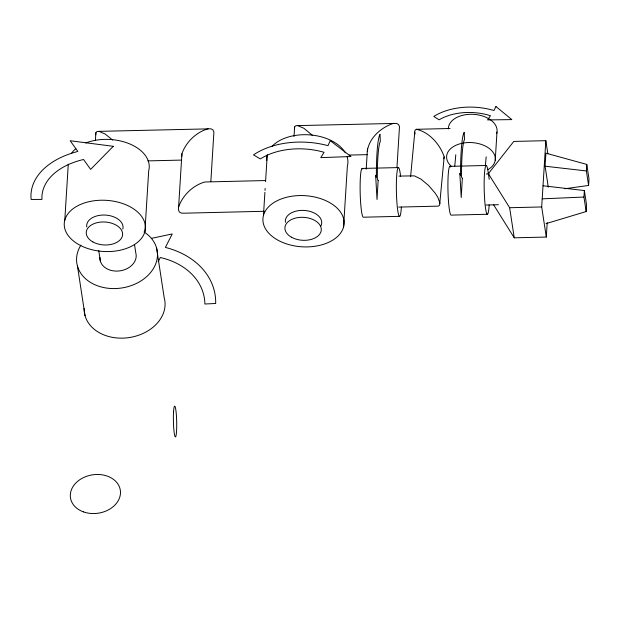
<?xml version="1.0" encoding="UTF-8"?>
<svg xmlns="http://www.w3.org/2000/svg" width="620" height="620" viewBox="0 0 620 620"><rect width="100%" height="100%" fill="white"/><g stroke="black" fill="none" stroke-linecap="round" stroke-linejoin="round"><path stroke-width="0.93" d="M95.767 134.842L95.875 132.719L96.976 131.525L98.983 131.355L211.009 128.813L212.978 129.929L213.908 132.029L210.839 181.559M294.5 129.1L294.616 126.968L295.709 125.783L297.724 125.604L396.591 123.38L398.552 124.496L399.489 126.596L396.955 167.571M208.149 128.751C196.23 132.145 186 142.058 181.916 153.729L178.436 209.909L179.366 212.009L181.334 213.125L184.194 213.187L264.19 211.281M181.753 156.666L181.916 153.729M367.335 151.233C369.001 137.942 381.37 127.131 393.723 123.318M64.79 220.178L68.285 164.153M95.403 140.345L95.875 132.719M144.902 231.601A40.657 25.614 3.6 0 0 90.59 201.345A40.657 25.614 3.6 0 0 79.042 244.722A40.657 25.614 3.6 0 0 144.902 231.601L148.699 170.756A40.657 25.614 3.6 0 0 130.533 144.266A40.657 25.614 3.6 0 0 85.816 142.972M263.461 215.512L264.903 192.332M265.027 190.402L265.143 188.472M265.569 181.707L267.251 154.667M294.019 136.508L294.616 126.968M343.573 226.943A40.657 25.614 3.6 0 0 289.261 196.687A40.657 25.614 3.6 0 0 277.714 240.064A40.657 25.614 3.6 0 0 343.573 226.943L347.371 166.098A40.657 25.614 3.6 0 0 347.154 156.914M366.188 169.214L367.497 148.296M495.225 160.324L496.984 132.076M493.481 204.592L514.244 237.817L546.305 237.057L541.694 206.956L545.832 140.678L513.779 141.438L488.374 173.685L489.234 179.335M548.289 187.178L545.081 166.207L545.894 153.163L586.784 164.424L589 178.932L588.597 185.45L564.952 188.744M546.305 237.057L547.204 222.65M546.05 223.619L586.171 211.552L583.947 197.052L584.358 190.534L543.066 185.791M588.597 185.45L586.373 170.942L586.784 164.424M586.171 211.552L586.574 205.034L584.358 190.534M410.587 176.708L414.982 130.231L416.338 129.301L450.035 128.495M398.675 207.088L438.247 206.142L439.603 205.212L444.168 156.837C440.123 144.491 429.311 132.091 416.338 129.301M454.77 166.121L455.793 154.744M485.398 165.393L486.165 156.852M443.788 158.743L444.168 156.837M178.599 206.972C182.683 195.3 192.905 185.388 204.825 181.993L265.221 180.559M158.201 261.663L160.301 257.517A68.727 52.878 -8.7 0 1 204.871 304.002L215.675 303.49A80.949 62.287 -8.7 0 0 165.408 247.419L172.228 233.942L151.412 238.382M542.252 198.834L583.947 197.052M349.169 155.077L367.35 154.651M147.847 160.89L181.714 160.084M362.088 168.446L398.327 167.586M449.895 166.354L486.134 165.494M398.924 176.08L414.408 175.871L420.918 179.079L428.567 185.473L435.318 193.332L437.767 197.152L439.991 203.306M486.305 174.003L489.203 173.933M485.979 205.011L498.449 204.708M488.374 173.685L509.64 207.723L541.694 206.956M399.644 216.341L363.405 217.209A24.397 2.573 88.6 0 1 360.135 190.433A24.397 2.573 88.6 0 1 362.778 169.074M487.444 214.256L451.213 215.117A24.397 2.573 88.6 0 1 447.935 188.341A24.397 2.573 88.6 0 1 450.577 166.982M545.081 166.207L586.373 170.942M297.724 125.604L303.878 128.278L312.643 135.532M98.983 131.355L105.136 134.029L112.685 140.027M414.602 132.138L415.012 133.967M545.832 140.678L547.847 153.845M509.64 207.723L514.244 237.817M156.573 247.969L164.161 297.546A40.657 31.279 -8.7 0 1 128.518 337.668A40.657 31.279 -8.7 0 1 84.15 308.497M134.486 244.388L135.788 252.898A18.228 14.02 -8.7 0 1 119.551 270.917A18.228 14.02 -8.7 0 1 99.944 257.401M98.743 250.643L100.332 261.043M77.477 266.143L85.056 315.712M143.987 231.965A40.657 31.279 -8.7 0 1 149.428 273.885A40.657 31.279 -8.7 0 1 95.705 285.084A40.657 31.279 -8.7 0 1 80.902 245.117M71.672 153.039A40.657 25.614 3.6 0 1 75.841 148.684M86.746 226.974A18.228 11.486 3.6 0 1 105.485 215.078A18.228 11.486 3.6 0 1 122.822 229.106M401.365 207.034A24.397 2.573 88.6 0 1 397.676 210.002A24.397 2.573 88.6 0 1 396.8 174.274A24.397 2.573 88.6 0 1 400.613 176.491M448.353 128.913A24.397 15.376 3.6 0 1 475.052 114.46A24.397 15.376 3.6 0 1 496.612 133.649M451.507 166.486A24.397 15.376 3.6 0 1 455.452 145.491A24.397 15.376 3.6 0 1 489.071 148.327A24.397 15.376 3.6 0 1 488.049 169.562M489.164 204.941A24.397 2.573 88.6 0 1 485.483 207.909A24.397 2.573 88.6 0 1 484.6 172.19A24.397 2.573 88.6 0 1 488.413 174.406M285.417 222.317A18.228 11.486 3.6 0 1 305.342 210.521A18.228 11.486 3.6 0 1 320.943 225.897M266.778 160.386A40.657 25.614 3.6 0 1 267.034 155.597M271.947 146.452A40.657 25.614 3.6 0 1 310.457 134.935A40.657 25.614 3.6 0 1 345.332 152.807M378.154 180.389L377.022 199.524L375.642 175.375L376.363 177.227A54.397 5.735 88.6 0 1 380.013 134.292L380.316 141.484A46.182 4.867 88.6 0 0 377.355 179.033L378.154 180.389M462.35 178.382L461.21 197.524L459.831 173.368L460.552 175.227A54.397 5.735 88.6 0 1 464.202 132.285L464.504 139.477A46.182 4.867 88.6 0 0 461.543 177.025L462.35 178.382M330.228 140.655L328.019 145.654A67.998 42.842 3.6 0 0 253.487 154.899L260.338 158.937A57.73 36.371 3.6 0 1 324.074 152.303L320.772 157.635L350.974 156.527L330.228 140.655M495.961 106.555L493.954 110.5A54.397 34.27 3.6 0 0 433.791 116.451L439.1 119.807A46.182 29.093 3.6 0 1 490.474 115.723L487.576 119.916L511.825 119.606L495.961 106.555M113.274 146.32L90.629 169.384L83.568 159.487A68.727 43.299 3.6 0 0 41.959 199.408L31.14 199.462A80.949 51.003 3.6 0 1 77.833 151.458L70.184 140.74L113.274 146.32M92.868 241.916A18.228 11.486 3.6 0 0 122.388 236.034A18.228 11.486 3.6 0 0 98.045 222.472A18.228 11.486 3.6 0 0 92.868 241.916M83.452 511.88A25.203 19.39 -8.7 0 0 120.482 491.931A25.203 19.39 -8.7 0 0 82.274 478.214A25.203 19.39 -8.7 0 0 83.452 511.88M173.554 411.765A15.422 1.628 88.6 0 0 175.142 436.72A15.422 1.628 88.6 0 0 176.436 416.02A15.422 1.628 88.6 0 0 173.554 411.765M291.532 237.258A18.228 11.486 3.6 0 0 321.059 231.376A18.228 11.486 3.6 0 0 296.709 217.814A18.228 11.486 3.6 0 0 291.532 237.258"/></g></svg>
